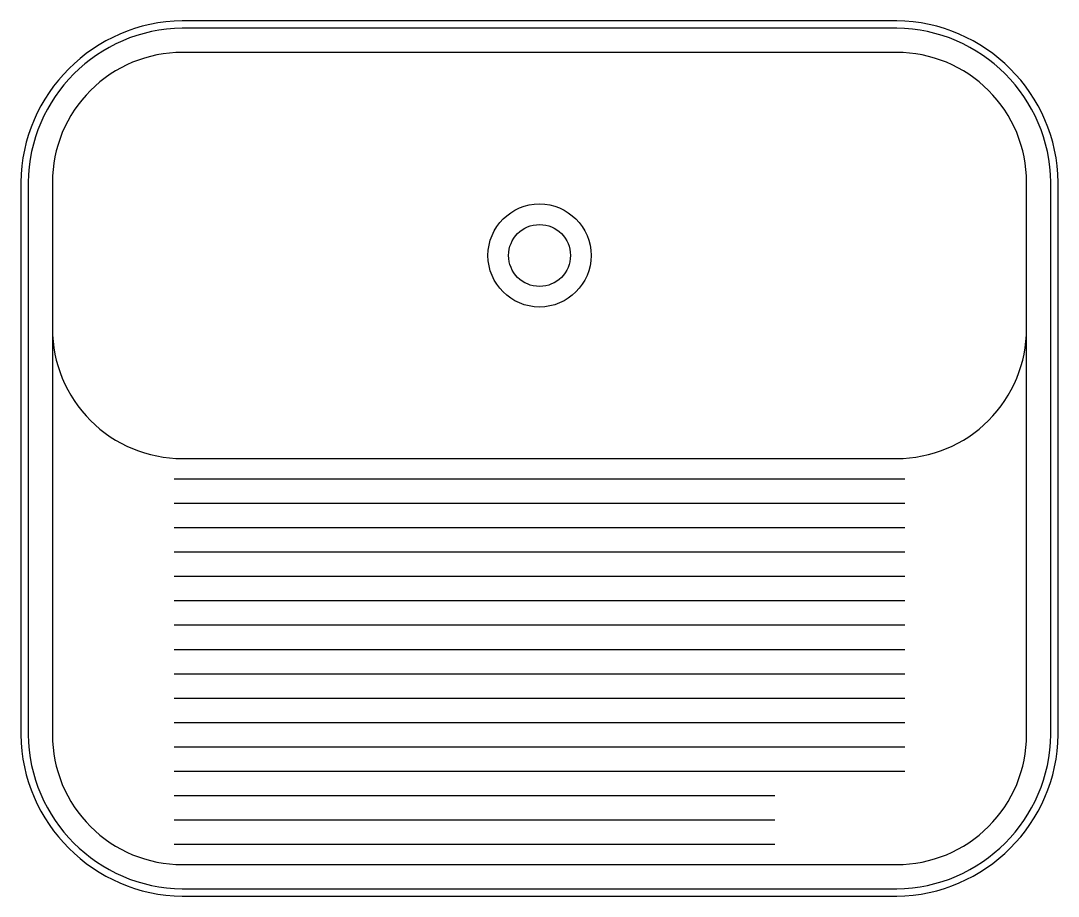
# Model space of a CAD drawing. Extents: x 2601 to 3240, y 683 to 1222.
import ezdxf

# ---------------------------------------------------------------- set-up
doc = ezdxf.new("R2010")
doc.units = 0
doc.header["$LTSCALE"] = 450
doc.layers.add('DESENHO-MEDIO', color=7, linetype='CONTINUOUS')

msp = doc.modelspace()

# ---------------------------------------------------------------- linework, layer by layer
at = {"layer": 'DESENHO-MEDIO'}
for p, q in [((2695.14, 940.09), (3145.14, 940.09)), ((2695.14, 925.09), (3145.14, 925.09)), ((2695.14, 910.09), (3145.14, 910.09)), ((2695.14, 895.09), (3145.14, 895.09)), ((2695.14, 880.09), (3145.14, 880.09)), ((2695.14, 865.09), (3145.14, 865.09)), ((2695.14, 850.09), (3145.14, 850.09)), ((2695.14, 835.09), (3145.14, 835.09)), ((2695.14, 820.09), (3145.14, 820.09)), ((2695.14, 805.09), (3145.14, 805.09)), ((2695.14, 790.09), (3145.14, 790.09)), ((2695.14, 775.09), (3145.14, 775.09)), ((2695.14, 760.09), (3145.14, 760.09)), ((2695.14, 745.09), (3065.14, 745.09)), ((2695.14, 730.09), (3065.14, 730.09)), ((2695.14, 715.09), (3065.14, 715.09))]:
    msp.add_line(p, q, dxfattribs=at)
for points in [[(2700.14, 683.09), (3140.14, 683.09, 0.405888), (3239.64, 782.59), (3239.64, 1122.59, 0.405888), (3140.14, 1222.09), (2700.14, 1222.09, 0.405888), (2600.64, 1122.59), (2600.64, 782.59, 0.405888)], [(2605.14, 782.59, 0.405493), (2700.14, 687.59), (3140.14, 687.59, 0.405493), (3235.14, 782.59), (3235.14, 1122.59, 0.405493), (3140.14, 1217.59), (2700.14, 1217.59, 0.405493), (2605.14, 1122.59)], [(2700.14, 1202.59, 0.414214), (2620.14, 1122.59), (2620.14, 782.59, 0.414214), (2700.14, 702.59), (3140.14, 702.59, 0.414214), (3220.14, 782.59), (3220.14, 1122.59, 0.414214), (3140.14, 1202.59)]]:
    msp.add_lwpolyline(points, format="xyb", close=True, dxfattribs=at)
msp.add_lwpolyline([(2620.14, 1032.59, 0.414214), (2700.14, 952.59), (3140.14, 952.59, 0.414214), (3220.14, 1032.59)], format="xyb", dxfattribs=at)
for radius in [31.75, 19.05]:
    msp.add_circle((2920.14, 1077.59), radius, dxfattribs=at)

doc.saveas('drawing.dxf')
